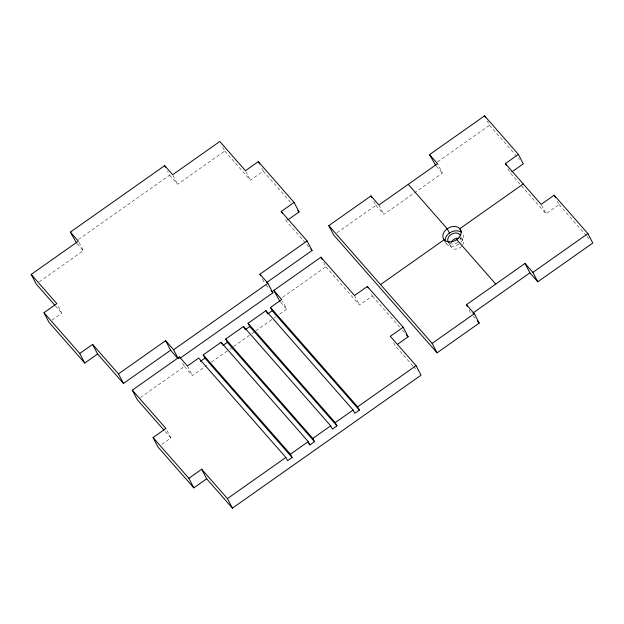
<?xml version="1.0" encoding="UTF-8"?>
<svg xmlns="http://www.w3.org/2000/svg" width="624" height="624" viewBox="0 0 624 624"><rect width="100%" height="100%" fill="white"/><g stroke="black" fill="none" stroke-linecap="round" stroke-linejoin="round"><path stroke-width="0.47" stroke-dasharray="3.12 2.34" d="M78.53 239.429L169.666 175.188L167.591 171.21M39.32 281.759L83.327 250.739L78.351 241.184M169.666 175.188L177.629 184.267L224.78 151.031L222.292 146.25M51.979 320.128L61.815 313.201L57.665 305.237M224.78 151.031L250.419 180.25L263.281 171.187L261.62 168.004M336.921 232.807L375.89 205.343L373.659 201.061M437.611 161.834L489.481 125.268L487.25 120.986M375.89 205.343L383.854 214.422L442.432 173.121L437.533 163.699M140.431 397.504L184.439 366.483L181.951 361.702M282.672 297.242L325.892 266.776L323.411 261.994M184.439 366.483L192.403 375.562L206.669 365.508M211.427 362.154L228.86 349.861M229.648 349.307L232.822 347.069M233.61 346.515L251.043 334.222M251.839 333.661L255.005 331.43M255.801 330.868L273.234 318.583M274.03 318.022L275.613 316.906M279.575 314.114L286.705 309.083L282.563 301.127M161.811 444.413L170.89 438.017L166.748 430.053M325.892 266.776L359.494 305.074L372.356 296.01L370.282 292.024M508.037 168.73L510.26 173.012L546.047 213.798L559.088 204.61L557.302 201.178M489.481 125.268L519.472 159.455M559.088 204.61L586.443 235.786M587.075 236.512L588.986 238.68M436.309 166.14L442.432 173.121M473.164 316.212L474.981 318.279M263.281 171.187L290.753 202.504M372.356 296.01L399.836 327.327M402.394 330.244L404.305 332.428M308.911 246.917L286.205 221.036L284.957 218.65M412.87 365.906L395.281 345.86L393.627 342.677M413.494 366.616L417.261 370.913M266.136 285.145L269.201 288.639M280.582 302.102L286.705 309.083M77.197 243.758L83.327 250.739M55.403 305.893L61.815 313.201M165.188 431.512L170.89 438.017M541.593 205.234L546.047 213.798M461.393 237.44L463.164 240.841M448.851 243.025L450.622 246.433M445.52 242.315L446.425 244.039M469.123 309.863L470.909 313.295M378.947 204.992L383.854 214.422M354.526 295.519L359.494 305.074M245.856 171.491L250.419 180.25M262.423 278.967L264.498 282.953M173.066 175.508L177.629 184.267M187.434 366.007L192.403 375.562M460.021 238.29A6.88 5.101 -27.5 0 1 462.634 245.037M461.635 246.371A6.88 5.101 -27.5 0 1 453.765 248.984A6.88 5.101 -27.5 0 1 450.536 243.672M460.777 237.065A6.88 5.101 -27.5 0 1 459.982 239.928M457.649 242.416A6.88 5.101 -27.5 0 1 449.725 243.337M463.016 234.616A9.633 7.145 -27.5 0 1 460.871 242.362M459.007 243.976A9.633 7.145 -27.5 0 1 445.45 242.447"/><path stroke-width="0.94" d="M76.588 243.056L70.387 232.105L164.689 165.633L172.653 174.712L219.804 141.476L245.443 170.695L258.305 161.632L294.091 202.418L299.06 211.973L287.719 219.976M54.764 305.159L36.176 283.975L31.2 274.42L78.351 241.184L70.387 232.105M84.739 363.051L79.763 353.496L92.625 344.432L97.601 353.987L84.739 363.051L48.953 322.265L43.976 312.71L56.839 303.646L31.2 274.42M282.056 213.08L281.229 211.481L294.091 202.418M165.633 340.665L170.609 350.22L123.458 383.456L118.482 373.901L165.633 340.665L173.597 349.744L178.16 358.504M260.762 275.785L259.935 274.193L307.086 240.958L281.229 211.481M518.396 154.393L505.362 163.589L541.141 204.376L554.182 195.187L587.894 233.61L592.8 243.032L537.787 281.806L532.88 272.384L525.026 263.429L466.448 304.723L474.302 313.677L479.209 323.099L437.057 352.817L333.739 235.053L328.832 225.631L370.984 195.92L378.947 204.992L437.533 163.699L429.562 154.619L484.575 115.846L518.396 154.393L523.302 163.823L511.797 171.928M266.479 282.641L312.062 250.513L307.086 240.958M173.597 349.744L267.899 283.273L259.935 274.193M163.917 430.069L137.288 399.719L132.311 390.164L179.462 356.928L187.434 366.007L198.682 358.075L285.854 457.431L287.555 460.699L292.11 457.493L290.41 454.217L203.237 354.861L221.099 342.272L308.272 441.628L309.972 444.904L314.527 441.691L312.827 438.422L225.654 339.066L243.516 326.469L330.681 425.833L332.389 429.101L336.944 425.896L335.236 422.62L248.063 323.263L265.925 310.674L353.098 410.03L354.806 413.306L359.354 410.093L357.653 406.817L270.481 307.46L281.736 299.528L273.772 290.456L320.923 257.221L354.526 295.519L367.38 286.455L403.166 327.241L408.143 336.796L397.55 344.261M180.157 358.184L272.875 292.828L267.899 283.273M200.39 361.343L204.937 358.137L203.237 354.861M222.799 345.548L227.354 342.334L225.654 339.066M245.216 329.745L249.772 326.531L248.063 323.263M270.481 307.46L272.189 310.736L267.634 313.942L265.925 310.674M193.814 487.867L188.846 478.312L201.7 469.248L206.677 478.803L193.814 487.867L158.036 447.08L153.059 437.525L165.922 428.462L132.311 390.164M380.546 284.567L444.171 239.717L445.076 241.449M523.247 183.979L459.802 228.704L461.604 232.159M403.166 327.241L390.312 336.305L416.06 365.648L421.028 375.203L232.424 508.154L206.677 478.803M472.937 313.03L529.932 272.852L525.026 263.429M437.057 352.817L432.151 343.387L474.302 313.677M532.88 272.384L587.894 233.61M232.424 508.154L227.448 498.599L285.854 457.431M290.41 454.217L308.272 441.628M312.827 438.422L330.681 425.833M335.236 422.62L353.098 410.03M357.653 406.817L416.06 365.648M435.692 165.446L429.562 154.619M529.932 272.852L537.787 281.806M408.236 184.345L447.213 228.774L449.467 233.095M456.76 239.655L495.737 284.076M477.391 321.032L479.209 323.099M328.832 225.631L432.151 343.387M297.788 210.522L299.06 211.973M406.224 334.612L408.143 336.796M310.799 249.07L312.062 250.513M271.034 290.729L272.875 292.828M279.965 301.408L273.772 290.456M272.189 310.736L359.354 410.093M249.772 326.531L336.944 425.896M227.354 342.334L314.527 441.691M308.693 443.438L309.972 444.904M204.937 358.137L292.11 457.493M170.609 350.22L177.957 358.597M92.625 344.432L118.482 373.901M201.7 469.248L227.448 498.599M97.601 353.987L123.458 383.456M43.976 312.71L79.763 353.496M153.059 437.525L188.846 478.312M554.182 195.187L555.516 197.753M484.575 115.846L485.464 117.562M505.362 163.589L506.251 165.298M466.448 304.723L467.337 306.439M370.984 195.92L371.873 197.629M367.38 286.455L368.215 288.046M320.923 257.221L322.163 259.607M258.305 161.632L259.545 164.018M164.689 165.633L165.516 167.224M243.516 326.469L244.787 328.926M221.099 342.272L221.949 343.91M179.462 356.928L180.297 358.519M451.152 242.237A6.88 5.101 -27.5 0 1 458.429 238.111M448.656 242.463A6.88 5.101 -27.5 0 1 451.581 234.164A6.88 5.101 -27.5 0 1 460.512 235.739M445.084 240.583A9.633 7.145 -27.5 0 1 450.52 232.417A9.633 7.145 -27.5 0 1 460.551 231.8M449.842 241.956A9.633 7.145 -27.5 0 0 460.769 230.303A9.633 7.145 -27.5 0 0 445.357 230.381A9.633 7.145 -27.5 0 0 449.842 241.956"/></g></svg>
